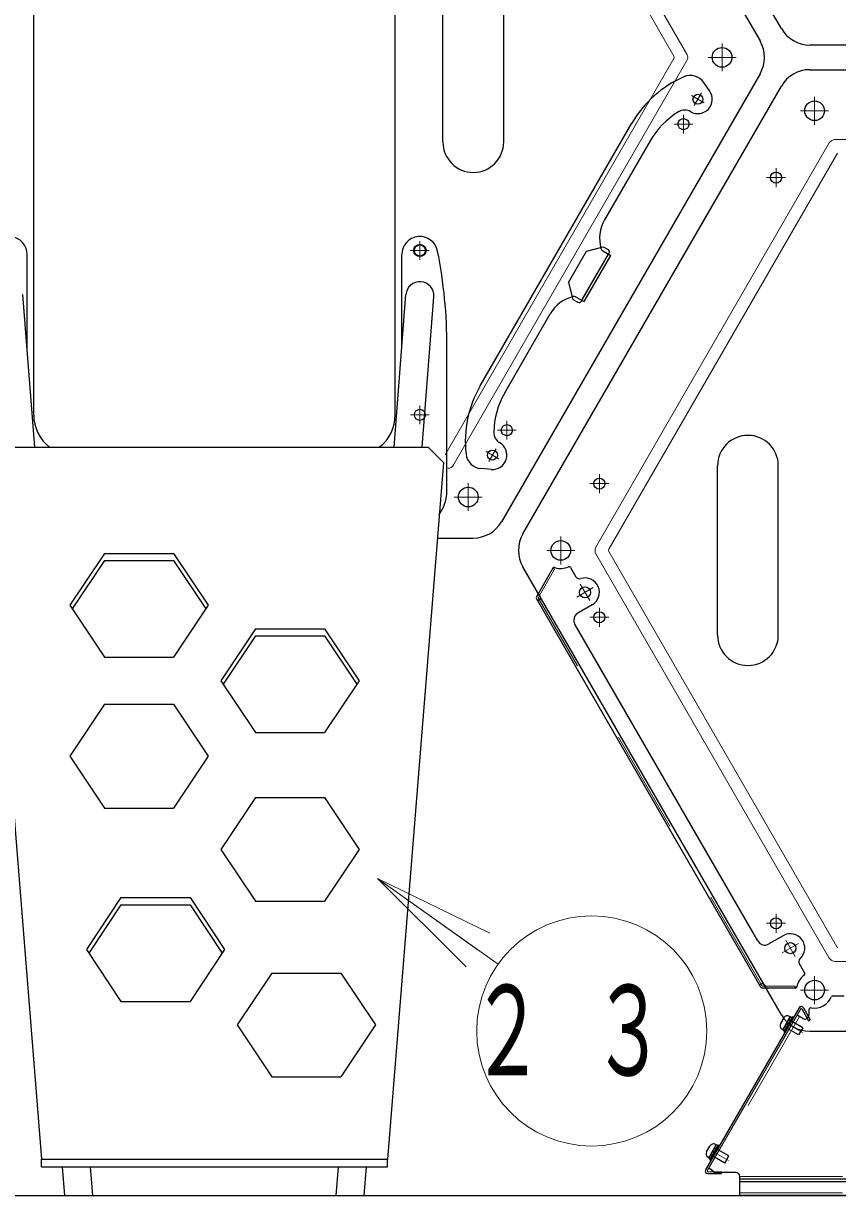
# Model space of a CAD drawing. Units: millimetres on the paper, scale 1:50. Extents: x -385 to 840, y 0 to 267.
# Drawn here: x 152.79 to 172.6, y 56.82 to 85.34 of the extents above; entities that cross this region are included whole.
import ezdxf

# ---------------------------------------------------------------- set-up
doc = ezdxf.new("R2010")
doc.units = ezdxf.units.MM
doc.linetypes.add('USER1', pattern=[4.5, 2.5, -2])
doc.linetypes.add('USER2', pattern=[6, 3, -1, 1, -1])
doc.layers.add('1_50', color=7, linetype='Continuous', lineweight=25)
doc.styles.add('ＭＳ ゴシック', font='')
doc.styles.get('ＭＳ ゴシック').set_extended_font_data('MS Gothic')

msp = doc.modelspace()

# ---------------------------------------------------------------- linework, layer by layer
at = {"layer": '1_50', "color": 131}
for p, q in [((171.234, 85.217), (164.941, 96.117)), ((164.421, 95.817), (170.715, 84.917)), ((177.88, 84.817), (171.927, 84.817)), ((171.927, 84.217), (184.513, 84.217)), ((170.715, 84.117), (164.421, 73.217)), ((164.941, 72.917), (171.234, 83.817)), ((162.858, 72.817), (163.729, 72.817)), ((171.234, 61.217), (164.941, 72.117)), ((171.927, 60.817), (184.513, 60.817))]:
    msp.add_line(p, q, dxfattribs=at)
at = {"layer": '1_50', "color": 131, "lineweight": 13}
for p, q in [((163.255, 94.437), (168.936, 84.597)), ((163.053, 94.187), (168.619, 84.547)), ((168.619, 84.487), (163.053, 74.847)), ((168.936, 84.437), (163.255, 74.597)), ((172.539, 82.517), (183.901, 82.517)), ((166.719, 72.597), (172.4, 82.437)), ((167.037, 72.547), (172.602, 82.187)), ((172.602, 62.847), (167.037, 72.487)), ((172.4, 62.597), (166.719, 72.437)), ((183.901, 62.517), (172.539, 62.517))]:
    msp.add_line(p, q, dxfattribs=at)
at = {"layer": '1_50', "color": 190}
for p, q in [((153.035, 75.817), (153.035, 87.417)), ((161.835, 75.817), (161.835, 87.417)), ((162.995, 82.457), (162.995, 86.577)), ((164.475, 82.457), (164.475, 86.577)), ((165.672, 72.084), (165.27, 71.387)), ((166.104, 72.103), (166.234, 71.877)), ((170.732, 61.887), (165.27, 71.347)), ((165.342, 71.315), (165.302, 71.292)), ((165.364, 71.397), (165.331, 71.453)), ((166.629, 71.194), (166.282, 70.994)), ((170.659, 63.013), (166.209, 70.721)), ((171.279, 63.14), (170.932, 62.94)), ((171.803, 62.231), (171.673, 62.457)), ((170.74, 61.965), (170.7, 61.942)), ((170.822, 61.943), (170.854, 61.887)), ((171.571, 61.867), (170.767, 61.867))]:
    msp.add_line(p, q, dxfattribs=at)
at = {"layer": '1_50', "linetype": 'USER2', "lineweight": 13}
for p, q in [((169.791, 84.857), (169.791, 84.177)), ((170.131, 84.517), (169.451, 84.517)), ((172.042, 83.557), (172.042, 82.877)), ((172.382, 83.217), (171.702, 83.217)), ((163.613, 74.157), (163.613, 73.477)), ((163.953, 73.817), (163.273, 73.817)), ((165.865, 72.857), (165.865, 72.177)), ((166.205, 72.517), (165.525, 72.517)), ((172.042, 62.157), (172.042, 61.477)), ((172.382, 61.817), (171.702, 61.817))]:
    msp.add_line(p, q, dxfattribs=at)
at = {"layer": '1_50', "color": 70}
for p, q in [((169.49, 83.696), (169.348, 83.902)), ((163.905, 76.523), (167.594, 82.912)), ((168.038, 82.482), (166.929, 80.561)), ((166.377, 78.604), (167.027, 79.73)), ((166.432, 78.572), (167.082, 79.698)), ((166.888, 79.81), (167.082, 79.698)), ((166.238, 78.684), (166.432, 78.572)), ((164.499, 76.352), (165.609, 78.273)), ((164.174, 74.488), (163.924, 74.508))]:
    msp.add_line(p, q, dxfattribs=at)
at = {"layer": '1_50', "color": 190, "linetype": 'USER2', "lineweight": 13}
for p, q in [((169.046, 83.587), (169.358, 83.407)), ((169.112, 83.341), (169.292, 83.653)), ((164.046, 74.927), (164.358, 74.747)), ((164.292, 74.993), (164.112, 74.681))]:
    msp.add_line(p, q, dxfattribs=at)
at = {"layer": '1_50', "color": 2, "linetype": 'USER2', "lineweight": 13}
for p, q in [((168.852, 82.661), (168.852, 83.121)), ((168.622, 82.891), (169.082, 82.891)), ((171.334, 81.591), (170.874, 81.591)), ((171.104, 81.821), (171.104, 81.361)), ((162.435, 80.047), (162.435, 79.587)), ((162.665, 79.817), (162.205, 79.817)), ((162.435, 76.047), (162.435, 75.587)), ((162.665, 75.817), (162.205, 75.817)), ((164.552, 75.213), (164.552, 75.673)), ((164.322, 75.443), (164.782, 75.443)), ((166.804, 74.373), (166.804, 73.913)), ((167.034, 74.143), (166.574, 74.143)), ((166.254, 71.382), (166.653, 71.612)), ((166.339, 71.696), (166.569, 71.298)), ((166.804, 70.661), (166.804, 71.121)), ((167.034, 70.891), (166.574, 70.891)), ((171.104, 63.213), (171.104, 63.673)), ((171.334, 63.443), (170.874, 63.443)), ((171.254, 62.722), (171.653, 62.952)), ((171.339, 63.036), (171.569, 62.638)), ((171.353, 61.015), (171.745, 60.789)), ((169.553, 57.897), (169.945, 57.671))]:
    msp.add_line(p, q, dxfattribs=at)
at = {"layer": '1_50', "color": 70, "linetype": 'USER2', "lineweight": 13}
for p, q in [((162.435, 79.607), (162.435, 80.027)), ((162.225, 79.817), (162.645, 79.817))]:
    msp.add_line(p, q, dxfattribs=at)
at = {"layer": '1_50', "color": 40}
for p, q in [((166.489, 79.798), (166.899, 79.908)), ((166.899, 79.908), (167.02, 79.838)), ((166.049, 79.036), (166.489, 79.798)), ((166.362, 78.578), (167.042, 79.756)), ((166.049, 79.036), (166.159, 78.626)), ((166.159, 78.626), (166.28, 78.556))]:
    msp.add_line(p, q, dxfattribs=at)
at = {"layer": '1_50', "color": 4}
for p, q in [((152.875, 77.438), (152.875, 79.717)), ((161.995, 77.438), (161.995, 79.717)), ((153.062, 75.027), (152.774, 78.743)), ((161.809, 75.027), (162.097, 78.743)), ((162.491, 75.027), (162.774, 78.691)), ((163.095, 73.977), (163.095, 77.473)), ((171.294, 61.141), (171.214, 61.003)), ((171.266, 60.853), (171.45, 61.171)), ((171.448, 61.168), (171.268, 60.856)), ((171.506, 61.169), (171.296, 60.805)), ((171.309, 60.828), (171.493, 61.146)), ((171.532, 61.154), (171.322, 60.79)), ((171.755, 60.899), (171.408, 61.099)), ((171.448, 61.168), (171.431, 61.178)), ((171.45, 61.171), (171.493, 61.146)), ((171.532, 61.154), (171.506, 61.169)), ((171.268, 60.856), (171.251, 60.866)), ((171.266, 60.853), (171.309, 60.828)), ((171.296, 60.805), (171.322, 60.79)), ((171.655, 60.725), (171.308, 60.925)), ((171.358, 61.012), (171.395, 60.975)), ((171.365, 61.024), (171.401, 60.987)), ((171.755, 60.899), (171.655, 60.725)), ((169.414, 57.885), (169.494, 58.023)), ((169.65, 58.054), (169.466, 57.735)), ((169.468, 57.738), (169.648, 58.05)), ((169.496, 57.687), (169.706, 58.051)), ((169.693, 58.029), (169.509, 57.71)), ((169.522, 57.672), (169.732, 58.036)), ((169.955, 57.781), (169.608, 57.981)), ((169.648, 58.05), (169.631, 58.06)), ((169.65, 58.054), (169.693, 58.029)), ((169.706, 58.051), (169.732, 58.036)), ((169.468, 57.738), (169.451, 57.748)), ((169.466, 57.735), (169.509, 57.71)), ((169.522, 57.672), (169.496, 57.687)), ((169.855, 57.608), (169.508, 57.808)), ((169.551, 57.883), (169.601, 57.869)), ((169.558, 57.894), (169.608, 57.881)), ((169.855, 57.608), (169.955, 57.781)), ((153.79, 56.817), (153.736, 57.516)), ((154.472, 56.817), (154.418, 57.516)), ((160.399, 56.817), (160.453, 57.516)), ((161.081, 56.817), (161.135, 57.516))]:
    msp.add_line(p, q, dxfattribs=at)
at = {"layer": '1_50', "color": 2}
for p, q in [((152.235, 75.027), (162.635, 75.027)), ((162.635, 75.027), (163.006, 74.656)), ((151.865, 74.656), (153.225, 57.706)), ((163.006, 74.656), (161.646, 57.706)), ((154.758, 72.444), (153.916, 71.182)), ((154.758, 72.273), (153.973, 71.096)), ((154.758, 72.444), (156.441, 72.444)), ((154.758, 72.273), (156.441, 72.273)), ((156.441, 72.444), (157.283, 71.182)), ((156.441, 72.273), (157.226, 71.096)), ((153.916, 71.182), (154.758, 69.919)), ((157.283, 71.182), (156.441, 69.919)), ((158.43, 70.608), (157.588, 69.346)), ((158.43, 70.608), (160.113, 70.608)), ((160.113, 70.608), (160.955, 69.346)), ((158.43, 70.437), (157.645, 69.26)), ((158.43, 70.437), (160.113, 70.437)), ((160.113, 70.437), (160.898, 69.26)), ((154.758, 69.919), (156.441, 69.919)), ((157.588, 69.346), (158.43, 68.083)), ((160.955, 69.346), (160.113, 68.083)), ((154.758, 68.772), (153.916, 67.51)), ((154.758, 68.772), (156.441, 68.772)), ((156.441, 68.772), (157.283, 67.51)), ((158.43, 68.083), (160.113, 68.083)), ((153.916, 67.51), (154.758, 66.247)), ((157.283, 67.51), (156.441, 66.247)), ((158.43, 66.503), (157.588, 65.241)), ((158.43, 66.503), (160.113, 66.503)), ((160.113, 66.503), (160.955, 65.241)), ((154.758, 66.247), (156.441, 66.247)), ((157.588, 65.241), (158.43, 63.978)), ((160.955, 65.241), (160.113, 63.978)), ((155.158, 64.067), (154.316, 62.805)), ((155.158, 63.896), (154.373, 62.719)), ((155.158, 64.067), (156.841, 64.067)), ((155.158, 63.896), (156.841, 63.896)), ((156.841, 64.067), (157.683, 62.805)), ((156.841, 63.896), (157.626, 62.719)), ((158.43, 63.978), (160.113, 63.978)), ((154.316, 62.805), (155.158, 61.542)), ((157.683, 62.805), (156.841, 61.542)), ((158.83, 62.231), (157.988, 60.969)), ((158.83, 62.231), (160.513, 62.231)), ((160.513, 62.231), (161.355, 60.969)), ((172.488, 61.678), (172.764, 61.678)), ((155.158, 61.542), (156.841, 61.542)), ((171.665, 61.384), (169.39, 57.442)), ((171.729, 61.361), (171.897, 61.07)), ((171.769, 61.384), (171.937, 61.093)), ((171.909, 61.213), (171.909, 61.346)), ((171.759, 61.127), (171.617, 61.209)), ((171.897, 61.07), (171.937, 61.093)), ((157.988, 60.969), (158.83, 59.706)), ((161.355, 60.969), (160.513, 59.706)), ((158.83, 59.706), (160.513, 59.706)), ((153.225, 57.706), (161.646, 57.706)), ((153.225, 57.516), (153.225, 57.706)), ((161.646, 57.516), (161.646, 57.706)), ((153.225, 57.516), (161.646, 57.516)), ((169.442, 57.352), (169.777, 57.352)), ((169.52, 57.454), (169.467, 57.485)), ((170.12, 57.381), (169.593, 57.381)), ((170.22, 57.217), (170.22, 57.281)), ((186.22, 57.217), (170.22, 57.217)), ((170.22, 56.817), (170.22, 57.217)), ((186.22, 57.217), (170.22, 57.217)), ((186.22, 57.153), (170.22, 57.153)), ((186.22, 56.817), (170.22, 56.817))]:
    msp.add_line(p, q, dxfattribs=at)
at = {"layer": '1_50'}
for p, q in [((169.68, 70.457), (169.68, 74.577)), ((171.16, 70.457), (171.16, 74.577)), ((80.225, 56.817), (240.786, 56.817))]:
    msp.add_line(p, q, dxfattribs=at)
at = {"layer": '1_50', "color": 190, "linetype": 'USER1', "lineweight": 13}
for p, q in [((165.712, 72.06), (165.312, 71.367)), ((165.712, 72.06), (165.672, 72.083)), ((170.77, 61.913), (165.312, 71.367)), ((171.57, 61.913), (170.77, 61.913)), ((171.57, 61.913), (171.57, 61.867))]:
    msp.add_line(p, q, dxfattribs=at)
at = {"layer": '1_50', "lineweight": 13}
for p, q in [((161.407, 64.53), (163.851, 62.791)), ((161.407, 64.53), (164.141, 63.199)), ((163.561, 62.384), (161.407, 64.53)), ((161.407, 64.53), (164.337, 62.446))]:
    msp.add_line(p, q, dxfattribs=at)
at = {"layer": '1_50', "color": 2, "lineweight": 13}
msp.add_line((171.705, 61.361), (169.429, 57.419), dxfattribs=at)
at = {"layer": '1_50', "color": 2, "linetype": 'USER1', "lineweight": 13}
for p, q in [((171.673, 61.177), (169.523, 57.453)), ((169.442, 57.398), (169.777, 57.398)), ((169.777, 57.398), (169.777, 57.352)), ((186.22, 57.281), (170.22, 57.281)), ((186.22, 56.881), (170.22, 56.881))]:
    msp.add_line(p, q, dxfattribs=at)
at = {"layer": '1_50', "color": 131}
for centre in [(169.791, 84.517), (172.042, 83.217), (163.613, 73.817), (165.865, 72.517), (172.042, 61.817)]:
    msp.add_circle(centre, 0.24, dxfattribs=at)
at = {"layer": '1_50', "color": 190}
for centre in [(169.202, 83.497), (164.202, 74.837)]:
    msp.add_circle(centre, 0.12, dxfattribs=at)
at = {"layer": '1_50', "color": 2}
for centre in [(168.852, 82.891), (171.104, 81.591), (162.435, 79.817), (162.435, 75.817), (164.552, 75.443), (166.804, 74.143), (166.454, 71.497), (166.804, 70.891), (171.104, 63.443), (171.454, 62.837)]:
    msp.add_circle(centre, 0.135, dxfattribs=at)
at = {"layer": '1_50', "color": 70}
msp.add_circle((162.435, 79.817), 0.15, dxfattribs=at)
at = {"layer": '1_50', "lineweight": 13}
msp.add_circle((166.618, 60.823), 2.8, dxfattribs=at)
at = {"layer": '1_50', "color": 131}
for centre, start, end in [((171.927, 85.617), 210, 270), ((170.022, 84.517), 330, 30), ((171.927, 83.417), 90, 150), ((163.729, 73.617), 270, 330), ((165.634, 72.517), 150, 210), ((171.927, 61.617), 210, 270)]:
    msp.add_arc(centre, 0.8, start, end, dxfattribs=at)
at = {"layer": '1_50', "color": 131, "lineweight": 13}
for centre, radius, start, end in [((168.567, 84.517), 0.06, 330, 30), ((168.798, 84.517), 0.16, 330, 30), ((172.539, 82.357), 0.16, 90, 150), ((163.117, 74.677), 0.16, 270, 330), ((166.858, 72.517), 0.16, 150, 210), ((167.089, 72.517), 0.06, 150, 210), ((172.539, 62.677), 0.16, 210, 270)]:
    msp.add_arc(centre, radius, start, end, dxfattribs=at)
at = {"layer": '1_50', "color": 70}
for centre, radius, start, end in [((169.943, 81.555), 2.713, 113.5555, 150), ((169.019, 83.675), 0.4, 34.5491, 113.5555), ((169.202, 83.497), 0.35, 240, 34.5491), ((169.77, 81.482), 2, 121.3056, 150), ((168.882, 82.943), 0.29, 60, 121.3056), ((167.709, 80.111), 0.9, 150, 195.5225), ((166.938, 79.897), 0.1, 195.5225, 240), ((166.388, 77.823), 0.9, 104.4775, 150), ((166.188, 78.598), 0.1, 60, 104.4775), ((166.254, 75.166), 2.713, 150, 186.4445), ((166.232, 75.352), 2, 150, 178.6944), ((164.522, 75.391), 0.29, 178.6944, 240), ((164.202, 74.837), 0.35, 265.4509, 60), ((163.956, 74.907), 0.4, 186.4445, 265.4509)]:
    msp.add_arc(centre, radius, start, end, dxfattribs=at)
at = {"layer": '1_50', "color": 190}
for centre, radius, start, end in [((163.735, 82.457), 0.74, 180, 0), ((154.035, 75.817), 1, 180, 232.2215), ((160.835, 75.817), 1, 307.7785, 0), ((165.707, 72.064), 0.04, 70.8069, 150), ((165.865, 72.517), 0.44, 250.8069, 295.2198), ((166.069, 72.083), 0.04, 30, 115.2198), ((166.321, 71.927), 0.1, 210, 287.1604), ((166.454, 71.497), 0.35, 300, 107.1604), ((165.305, 71.367), 0.04, 150, 210), ((165.366, 71.473), 0.04, 150, 210), ((165.312, 71.367), 0.06, 300, 30), ((166.382, 70.821), 0.2, 120, 210), ((171.454, 62.837), 0.35, 312.8396, 120), ((170.832, 63.113), 0.2, 210, 300), ((171.76, 62.507), 0.1, 132.8396, 210), ((171.769, 62.211), 0.04, 304.7802, 30), ((170.77, 61.913), 0.06, 30, 120), ((171.571, 61.907), 0.04, 270, 349.1931), ((172.042, 61.817), 0.44, 124.7802, 169.1931), ((170.767, 61.907), 0.04, 210, 270), ((170.889, 61.907), 0.04, 210, 270)]:
    msp.add_arc(centre, radius, start, end, dxfattribs=at)
at = {"layer": '1_50', "color": 4}
for centre, radius, start, end in [((152.435, 79.717), 0.44, 0, 168.804), ((162.435, 79.717), 0.44, 11.196, 180), ((151.095, 77.473), 12, 0, 11.196), ((162.435, 78.717), 0.34, 355.5735, 175.5735), ((162.095, 73.977), 1, 323.9552, 0), ((171.381, 61.091), 0.1, 60, 150), ((171.301, 60.953), 0.1, 150, 240), ((169.581, 57.973), 0.1, 60, 150), ((169.501, 57.835), 0.1, 150, 240)]:
    msp.add_arc(centre, radius, start, end, dxfattribs=at)
at = {"layer": '1_50', "color": 40}
for centre, start, end in [((166.99, 79.786), 330, 60), ((166.31, 78.608), 240, 330)]:
    msp.add_arc(centre, 0.06, start, end, dxfattribs=at)
at = {"layer": '1_50'}
for centre, start, end in [((170.42, 74.577), 0, 180), ((170.42, 70.457), 180, 0)]:
    msp.add_arc(centre, 0.74, start, end, dxfattribs=at)
at = {"layer": '1_50', "color": 2}
for centre, radius, start, end in [((172.042, 61.817), 0.44, 258.8123, 338.1228), ((172.488, 61.638), 0.04, 90, 158.1228), ((171.717, 61.354), 0.06, 30, 150), ((171.717, 61.354), 0.014, 30, 150), ((171.949, 61.346), 0.04, 78.8123, 180), ((171.809, 61.213), 0.1, 240, 0), ((169.442, 57.412), 0.06, 150, 270), ((169.442, 57.412), 0.014, 150, 270), ((169.42, 57.281), 0.2, 30, 60), ((170.12, 57.281), 0.1, 0, 90)]:
    msp.add_arc(centre, radius, start, end, dxfattribs=at)

# ---------------------------------------------------------------- texts
at = {"layer": '1_50', "insert": (166.618, 60.823), "char_height": 2.199, "attachment_point": 5, "style": 'ＭＳ ゴシック'}
msp.add_mtext('\\T1.64;\\W0.6;２３', dxfattribs=at)

doc.saveas('drawing.dxf')
